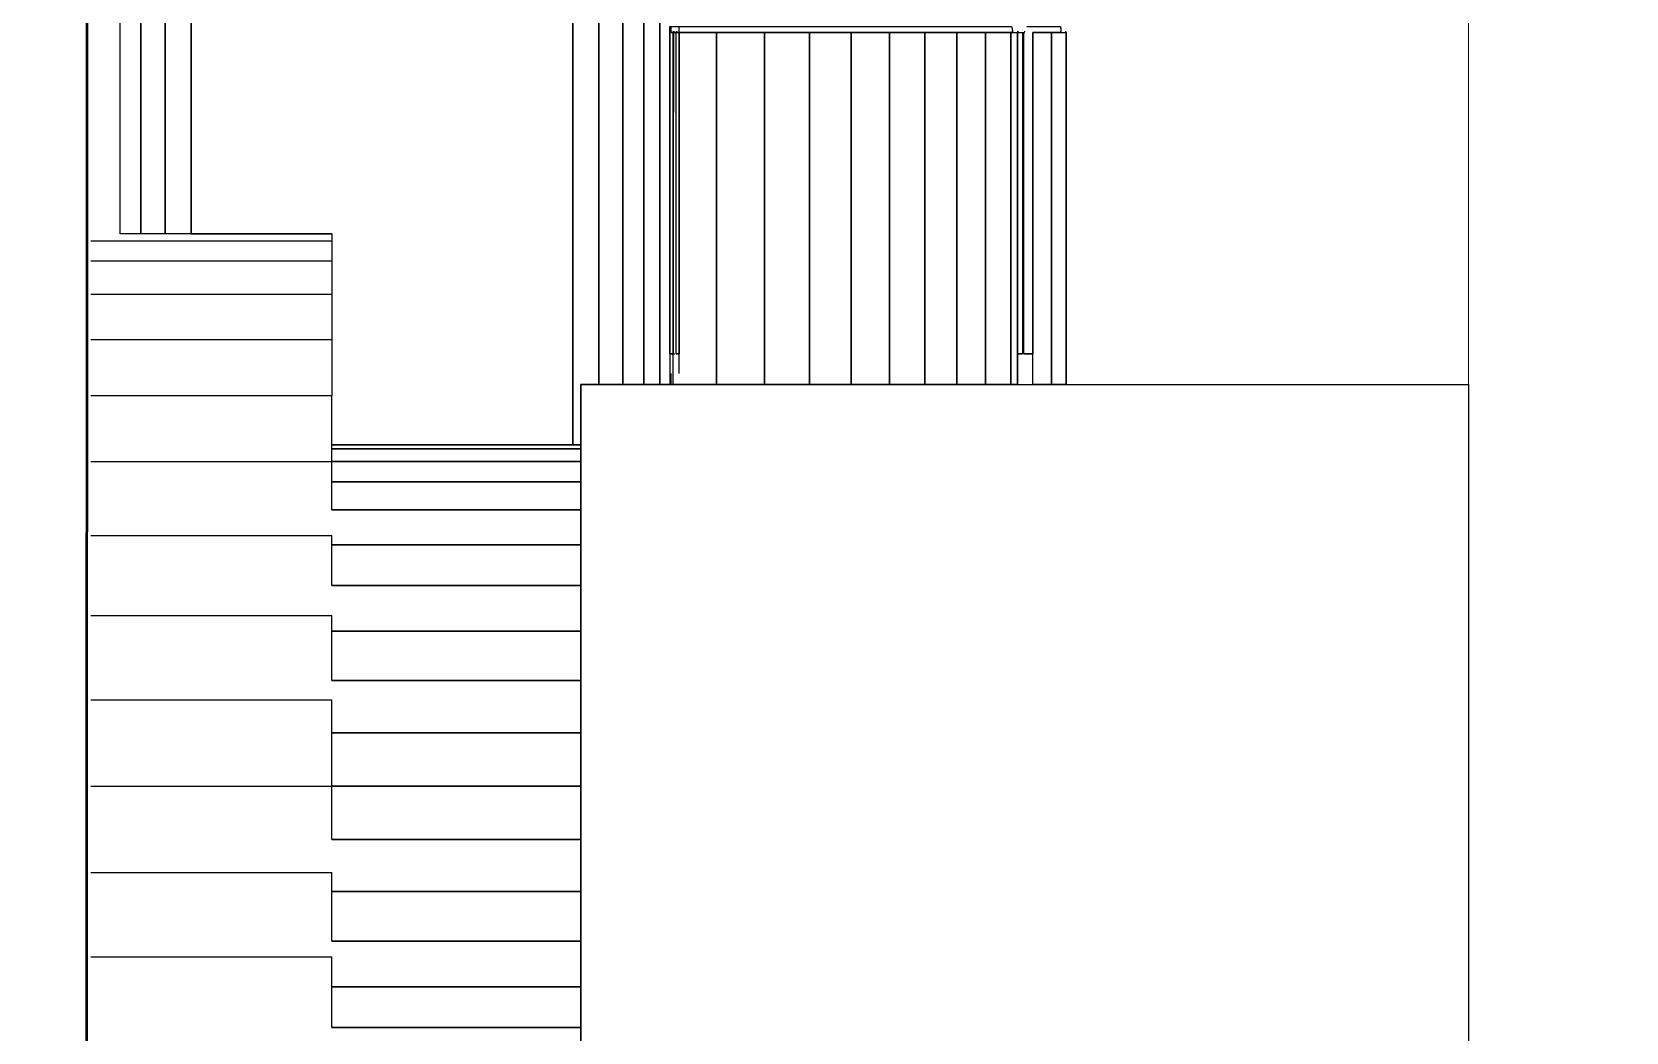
# Model space of a CAD drawing. Header units: centimetres. Extents: x -48696 to 156237, y -5617 to 29024.
# Drawn here: x 88740.68 to 88749.15, y 12464.75 to 12470.06 of the extents above; entities that cross this region are included whole.
import ezdxf

# ---------------------------------------------------------------- set-up
doc = ezdxf.new("R2010")
doc.units = ezdxf.units.CM
doc.layers.add('Moveis', color=1, linetype='Continuous', lineweight=9)
doc.layers.add('Parede Baixa', color=5, linetype='Continuous', lineweight=50)
doc.layers.add('Piso', color=55, linetype='Continuous')

msp = doc.modelspace()

# ---------------------------------------------------------------- hatches: boundary and pattern name
h = msp.add_hatch()
h.set_pattern_fill('GRASS2', color=74, scale=15, pattern_type=2)
h.set_pattern_definition([(360, (103476.319, -68023.644), (15, 15), [2.25, -0.45, 0.6, -0.45, 2.25, -9]), (360, (103475.569, -68023.194), (15, 15), [1.5, -1.125, 2.25, -1.125, 1.5, -7.5]), (360, (103480.819, -68017.194), (15, 15), [1.875, -0.75, 1.875, -10.5]), (360, (103473.319, -68014.194), (15, 15), [0.75, -1.5, 0.75, -12]), (90, (103474.819, -68014.194), (-15, 15), [1.35, -13.65]), (90, (103479.319, -68023.194), (-15, 15), [1.5, -13.5]), (90, (103483.069, -68017.194), (-15, 15), [1.5, -13.5]), (45, (103481.269, -68023.344), (8e-15, 15), [1.5, -19.7132034]), (135, (103477.369, -68023.344), (-15, 8e-15), [1.5, -19.7132034]), (63.434949, (103480.819, -68023.269), (8e-10, 15), [1.5, -32.0410197]), (75.9637565, (103480.069, -68023.1943), (5e-10, 15), [1.5, -60.3465844]), (75.9637565, (103483.819, -68017.1943), (5e-10, 15), [1.2, -60.6465844]), (75.9637565, (103475.119, -68014.1943), (5e-10, 15), [1.05, -60.7965844]), (104.0362435, (103478.569, -68023.1943), (-5e-10, 15), [1.5, -60.3465844]), (104.0362435, (103482.319, -68017.1943), (-5e-10, 15), [1.2, -60.6465844]), (104.0362435, (103474.519, -68014.1943), (-5e-10, 15), [1.05, -60.7965844]), (116.565051, (103477.819, -68023.269), (-6e-09, 15), [1.5, -32.041002])])
h.paths.add_polyline_path([(89280.43687, 12430.75483), (89280.43687, 12440.75483), (89246.00067, 12440.75483), (89246.00067, 12430.75483)], flags=17)
h.paths.add_polyline_path([(89279.1189, 12360.75483), (89279.1189, 12370.75483), (89246.00067, 12370.75483), (89246.00067, 12360.75483)], flags=17)
h.paths.add_polyline_path([(89278.97084, 12290.75483), (89278.97084, 12300.75483), (89246.00067, 12300.75483), (89246.00067, 12290.75483)], flags=17)
h.paths.add_polyline_path([(89278.9218, 12220.75483), (89278.9218, 12230.75483), (89246.00067, 12230.75483), (89246.00067, 12220.75483)], flags=17)
h.paths.add_polyline_path([(89279.15296, 12150.75483), (89279.15296, 12160.75483), (89246.00067, 12160.75483), (89246.00067, 12150.75483)], flags=17)
h.paths.add_polyline_path([(89281.80252, 12090.75483), (89281.80252, 12080.75483), (89245.38007, 12080.75483), (89245.38007, 12090.75483)], flags=17)
h.paths.add_polyline_path([(89456.0601, 12090.79165), (89456.0601, 12081.50706), (89505.72097, 12081.50706), (89505.72097, 12090.79165)], flags=17)
h.paths.add_polyline_path([(89458.88747, 12150.75483), (89458.88747, 12160.5922), (89505.33439, 12160.5922), (89505.33439, 12150.75483)], flags=17)
h.paths.add_polyline_path([(89459.52175, 12220.5922), (89459.52175, 12231.87084), (89505.17351, 12231.87084), (89505.17351, 12220.5922)], flags=17)
h.paths.add_polyline_path([(89459.57152, 12291.87084), (89459.57152, 12301.94935), (89505.22261, 12301.94935), (89505.22261, 12291.87084)], flags=17)
h.paths.add_polyline_path([(89459.58694, 12361.94935), (89459.58694, 12370.75483), (89505.62487, 12370.75483), (89505.62487, 12361.94935)], flags=17)
h.paths.add_polyline_path([(89459.25563, 12430.75483), (89459.25563, 12440.65191), (89506.97521, 12440.65191), (89506.97521, 12430.75483)], flags=17)
h.paths.add_polyline_path([(89683.62005, 12089.93947), (89683.62005, 12079.93947), (89752.86926, 12079.93947), (89752.86926, 12089.93947)], flags=17)
h.paths.add_polyline_path([(89685.27742, 12159.93947), (89685.27742, 12149.93947), (89752.98153, 12149.93947), (89752.98153, 12159.93947)], flags=17)
h.paths.add_polyline_path([(89685.77218, 12229.93947), (89685.77218, 12219.93947), (89753.0938, 12219.93947), (89753.0938, 12229.93947)], flags=17)
h.paths.add_polyline_path([(89685.82107, 12299.93947), (89685.82107, 12289.93947), (89754.22021, 12289.93947), (89754.22021, 12299.93947)], flags=17)
h.paths.add_polyline_path([(89685.77463, 12370.07481), (89685.77463, 12359.93947), (89753.31834, 12359.93947), (89753.31834, 12370.07481)], flags=17)
h.paths.add_polyline_path([(89719.78879, 12440.93928), (89719.78879, 12429.93928), (89685.23134, 12429.93928), (89685.23134, 12440.93928)], flags=17)
edge = h.paths.add_edge_path()
edge.add_line((88740.86032, 12270.26413), (88740.68262, 11965.59327))
edge.add_line((88740.68262, 11965.59327), (89126.82176, 11977.28268))
edge.add_line((89126.82176, 11977.28268), (89126.76163, 12269.72123))
edge.add_line((89126.76163, 12269.72123), (88740.85995, 12269.64188))
edge.add_line((89222.09058, 13304.11184), (89222.0375, 13121.57374))
edge.add_line((89222.0375, 13121.57374), (89312.09058, 13121.54755))
edge.add_line((89312.09058, 13121.54755), (89312.09058, 12874.88854))
edge.add_line((89312.09058, 12874.88854), (89447.16489, 12874.88854))
edge.add_line((89447.16489, 12874.88854), (89447.16489, 12510.75483))
edge.add_line((89447.16489, 12510.75483), (89246.00067, 12510.75483))
edge.add_line((89246.00067, 12510.75483), (89245.99484, 12500.75483))
edge.add_line((89245.99484, 12500.75483), (89312.66297, 12500.75483))
edge.add_line((89312.66297, 12500.75483), (89313.00072, 12503.05101))
edge.add_line((89313.00072, 12503.05101), (89317.96242, 12505.15301))
edge.add_line((89317.96242, 12505.15301), (89317.96242, 12500.75483))
edge.add_line((89317.96242, 12500.75483), (89333.17339, 12501.29726))
edge.add_line((89333.17339, 12501.29726), (89352.48617, 12504.07541))
edge.add_line((89352.48617, 12504.07541), (89365.7654, 12504.70692))
edge.add_line((89365.7654, 12504.70692), (89376.10764, 12504.38828))
edge.add_line((89376.10764, 12504.38828), (89386.96522, 12503.70443))
edge.add_line((89386.96522, 12503.70443), (89396.5511, 12503.10066))
edge.add_line((89396.5511, 12503.10066), (89410.17953, 12500.65191))
edge.add_line((89410.17953, 12500.65191), (89421.67866, 12500.65191))
edge.add_line((89421.67866, 12500.65191), (89422.22705, 12504.38096))
edge.add_line((89422.22705, 12504.38096), (89426.49576, 12503.14618))
edge.add_line((89426.49576, 12503.14618), (89427.27607, 12500.19941))
edge.add_line((89427.27607, 12500.19941), (89610.17953, 12500.65191))
edge.add_line((89610.17953, 12500.65191), (89610.00275, 12497.84508))
edge.add_line((89610.00275, 12497.84508), (89647.62231, 12492.5779))
edge.add_line((89647.62231, 12492.5779), (89648.46672, 12498.31992))
edge.add_line((89648.46672, 12498.31992), (89652.73543, 12497.08514))
edge.add_line((89652.73543, 12497.08514), (89654.29606, 12491.1916))
edge.add_line((89654.29606, 12491.1916), (89661.35997, 12488.332))
edge.add_line((89661.35997, 12488.332), (89661.35649, 12497.00348))
edge.add_line((89661.35649, 12497.00348), (89693.28374, 12497.01627))
edge.add_line((89693.28374, 12497.01627), (89310.49673, 13303.77824))
edge.add_line((89310.49673, 13303.77824), (89222.09058, 13304.0973))
edge.add_line((89245.86009, 12269.73464), (89226.82629, 12269.72124))
edge.add_line((89226.82629, 12269.72124), (89226.82629, 12011.32984))
edge.add_line((89226.82629, 12011.32984), (89753.76365, 12010.26812))
edge.add_line((89753.76365, 12010.26812), (89753.76365, 11996.26179))
edge.add_line((89753.76365, 11996.26179), (89927.48199, 12001.52069))
edge.add_line((89927.48199, 12001.52069), (89753.33442, 12369.96645))
edge.add_line((89753.33442, 12369.96645), (89752.77303, 12019.94105))
edge.add_line((89752.77303, 12019.94105), (89653.76365, 12019.94105))
edge.add_line((89653.76365, 12019.94105), (89653.76365, 12034.78196))
edge.add_line((89653.76365, 12034.78196), (89616.36953, 12027.06818))
edge.add_line((89616.36953, 12027.06818), (89594.57193, 12026.02632))
edge.add_line((89594.57193, 12026.02632), (89594.89605, 12020.19426))
edge.add_line((89594.89605, 12020.19426), (89394.89605, 12020.19426))
edge.add_line((89394.89605, 12020.19426), (89394.89605, 12034.00669))
edge.add_line((89394.89605, 12034.00669), (89368.33225, 12032.08736))
edge.add_line((89368.33225, 12032.08736), (89345.38007, 12033.69833))
edge.add_line((89345.38007, 12033.69833), (89345.38007, 12020.59445))
edge.add_line((89345.38007, 12020.59445), (89245.38007, 12020.75483))
edge.add_line((89245.38007, 12020.75483), (89245.20487, 12269.73418))
at = {"layer": 'Piso'}
h = msp.add_hatch(dxfattribs=at)
h.set_pattern_fill('ANSI37', color=256, scale=13.333333, angle=45)
h.set_pattern_definition([(90, (107309.408, -5346.1), (-42.33333, 3e-14), []), (180, (107309.408, -5346.1), (-3e-14, -42.33333), [])])
h.paths.add_polyline_path([(88890.6838, 12334.68847), (88740.89787, 12334.64189), (88740.91932, 12360.23429), (88742.61608, 12360.15078), (88742.46032, 12366.99897), (88745.09174, 12366.99897), (88751.8393, 12367.50729), (88751.8393, 12368.63429), (88780.06563, 12368.63429), (88780.06563, 12356.06262), (88810.74752, 12356.06262), (88810.74752, 12386.80595), (88780.06563, 12386.80595), (88780.06563, 12374.23429), (88751.8393, 12374.23429), (88751.8393, 12375.36129), (88747.82949, 12375.36129), (88745.09174, 12375.8696), (88742.46032, 12375.8696), (88742.4179, 12382.67301), (88740.92588, 12382.67388), (88740.88143, 12414.65767), (88890.73046, 12414.68848)])
h.paths.add_polyline_path([(88890.73455, 12421.68848), (88740.94862, 12421.65768), (88740.94862, 12424.64094), (88745.17836, 12424.64094), (88745.17836, 12426.44055), (88746.1719, 12426.74023), (88746.44704, 12444.47885), (88744.07779, 12444.5156), (88742.87297, 12442.41424), (88744.36459, 12441.55901), (88745.17836, 12428.90761), (88740.95285, 12428.91007), (88740.97108, 12460.163), (88744.41367, 12460.163), (88744.41367, 12462.0137), (88746.2771, 12462.0137), (88746.2771, 12463.92048), (88748.3124, 12463.92048), (88748.3124, 12446.55131), (88807.53063, 12447.24654), (88807.53063, 12467.9768), (88804.98593, 12484.69093), (88787.50607, 12488.24534), (88748.3124, 12485.55632), (88748.3124, 12468.18715), (88746.17576, 12468.18715), (88746.17576, 12470.08415), (88744.25357, 12470.30919), (88744.16059, 12471.83846), (88740.97789, 12471.83846), (88740.99748, 12486.83485), (88742.00202, 12486.23291), (88743.43689, 12486.23291), (88743.14728, 12487.79811), (88745.9623, 12487.78439), (88745.94886, 12485.02846), (88747.34115, 12485.22689), (88747.57741, 12487.62618), (88748.00789, 12487.77331), (88748.5672, 12492.01865), (88751.06056, 12492.59784), (88751.06056, 12497.97043), (88751.06056, 12498.97331), (88790.99372, 12498.97331), (88791.03672, 12572.69916), (88796.34427, 12572.69916), (88796.34427, 12577.69916), (88878.34531, 12577.88747), (88878.3526, 12574.71137), (88875.35261, 12574.70448), (88875.5191, 12502.20467), (88872.01911, 12502.19663), (88872.07196, 12505.47688), (88866.30965, 12504.99932), (88866.30965, 12498.72447), (88871.73494, 12495.72966), (88872.38783, 12499.69747), (88875.52486, 12499.69747), (88875.53403, 12495.70468), (88878.53402, 12495.71157), (88878.52484, 12499.71156), (88882.02483, 12499.7196), (88882.03204, 12496.57767), (88886.0336, 12496.57767), (88887.59238, 12499.184), (88887.59238, 12502.83703), (88885.94315, 12505.3956), (88881.59652, 12505.3956), (88882.01909, 12502.21959), (88878.5191, 12502.21156), (88878.3572, 12572.71137), (88888.35717, 12572.71343), (88888.35676, 12574.71074), (88890.8238, 12574.7191)])

# ---------------------------------------------------------------- linework, layer by layer
at = {"layer": 'Moveis'}
msp.add_line((88748.3124, 12446.55131), (88748.3124, 12485.55632), dxfattribs=at)
at = {"layer": 'Parede Baixa'}
msp.add_line((88740.89787, 12334.64189), (88741.03787, 12574.6883), dxfattribs=at)
at = {"layer": 'Piso'}
for p, q in [((88744.0884, 12470.05636), (88744.08949, 12470.06464)), ((88744.09268, 12470.05636), (88744.0884, 12470.05636)), ((88744.0884, 12468.34998), (88744.0884, 12470.05636)), ((88744.0884, 12468.34998), (88744.09268, 12470.05636)), ((88744.09268, 12470.05636), (88744.09377, 12470.06464)), ((88744.09777, 12470.05636), (88744.09268, 12470.05636)), ((88744.09777, 12470.05636), (88744.1044, 12470.05636)), ((88744.10546, 12470.06464), (88744.1044, 12470.05636)), ((88744.1044, 12470.05636), (88744.1204, 12470.05636)), ((88744.1204, 12470.05636), (88744.1204, 12470.08408)), ((88745.89019, 12470.05636), (88745.89004, 12470.06464)), ((88745.91686, 12470.06464), (88745.91796, 12470.05636)), ((88745.9207, 12470.06464), (88745.91796, 12470.05636)), ((88745.91796, 12468.34998), (88745.91796, 12470.05636)), ((88745.91796, 12470.05636), (88745.94473, 12470.05636)), ((88745.94473, 12470.05636), (88745.95081, 12470.05636)), ((88745.95081, 12470.05636), (88745.95514, 12470.05636)), ((88745.95514, 12470.05636), (88745.95632, 12470.06464)), ((88746.14824, 12470.05636), (88746.14812, 12470.06464)), ((88746.14824, 12470.05636), (88746.17576, 12470.05636)), ((88746.17576, 12470.05636), (88746.17455, 12470.06436)), ((88746.17576, 12468.34998), (88746.17576, 12470.05636)), ((88741.5284, 12468.98715), (88742.27506, 12468.98715)), ((88744.07022, 12468.34998), (88744.0884, 12468.34998)), ((88744.0884, 12468.34998), (88744.09777, 12468.34998)), ((88744.0884, 12468.32372), (88744.0884, 12468.34998)), ((88744.0884, 12468.24557), (88744.0884, 12468.32372)), ((88744.1044, 12468.34998), (88744.1204, 12468.34998)), ((88745.91796, 12468.34998), (88745.94473, 12468.34998)), ((88745.91796, 12468.32372), (88745.91796, 12468.34998)), ((88745.91796, 12468.24557), (88745.91796, 12468.32372)), ((88745.95081, 12468.34998), (88745.99813, 12468.34998)), ((88746.17576, 12468.32372), (88746.17576, 12468.34998)), ((88746.17576, 12468.24557), (88746.17576, 12468.32372)), ((88744.0884, 12468.18715), (88744.0884, 12468.24557)), ((88745.91796, 12468.18715), (88745.91796, 12468.24557)), ((88746.17576, 12468.18715), (88746.17576, 12468.24557)), ((88743.59773, 12468.16088), (88743.59773, 12468.18715)), ((88743.59773, 12468.18715), (88743.6931, 12468.18715)), ((88743.59773, 12468.08274), (88743.59773, 12468.16088)), ((88743.6931, 12468.18715), (88743.82173, 12468.18715)), ((88743.82173, 12468.18715), (88743.93219, 12468.18715)), ((88743.93219, 12468.18715), (88744.01694, 12468.18715)), ((88744.01694, 12468.18715), (88744.07022, 12468.18715)), ((88744.07022, 12468.18715), (88744.0884, 12468.18715)), ((88744.07773, 12468.18715), (88744.31817, 12468.18715)), ((88744.0884, 12468.18715), (88744.09777, 12468.18715)), ((88744.09777, 12468.18715), (88744.1044, 12468.18715)), ((88744.1044, 12468.18715), (88744.1204, 12468.18715)), ((88744.31817, 12468.18715), (88744.57372, 12468.18715)), ((88744.57372, 12468.18715), (88744.81228, 12468.18715)), ((88744.81228, 12468.18715), (88745.03374, 12468.18715)), ((88745.03374, 12468.18715), (88745.23799, 12468.18715)), ((88745.23799, 12468.18715), (88745.42494, 12468.18715)), ((88745.42494, 12468.18715), (88745.5945, 12468.18715)), ((88745.5945, 12468.18715), (88745.7466, 12468.18715)), ((88745.7466, 12468.18715), (88745.88116, 12468.18715)), ((88745.88116, 12468.18715), (88745.91796, 12468.18715)), ((88745.91796, 12468.18715), (88745.94473, 12468.18715)), ((88745.94473, 12468.18715), (88745.95081, 12468.18715)), ((88745.95081, 12468.18715), (88745.99813, 12468.18715)), ((88745.99813, 12468.18715), (88746.09744, 12468.18715)), ((88746.09744, 12468.18715), (88746.17576, 12468.18715)), ((88746.17576, 12468.18715), (88748.3124, 12468.18715)), ((88748.3124, 12468.18715), (88748.3124, 12463.92048)), ((88743.59773, 12467.95463), (88743.59773, 12468.08274)), ((88743.59773, 12467.86715), (88743.59773, 12467.95463)), ((88742.27506, 12467.86715), (88743.55506, 12467.86715)), ((88743.55506, 12467.86715), (88743.59773, 12467.86715)), ((88743.59773, 12467.84482), (88743.59773, 12467.86715)), ((88743.59773, 12467.7784), (88743.59773, 12467.84482)), ((88743.59773, 12467.66951), (88743.59773, 12467.7784)), ((88743.59773, 12467.56231), (88743.59773, 12467.66951)), ((88743.59773, 12467.52083), (88743.59773, 12467.56231)), ((88743.59773, 12467.33604), (88743.59773, 12467.52083)), ((88743.59773, 12467.30776), (88743.59773, 12467.33604)), ((88743.59773, 12467.11967), (88743.59773, 12467.30776)), ((88743.59773, 12467.02233), (88743.59773, 12467.11967)), ((88743.59773, 12466.87705), (88743.59773, 12467.02233)), ((88743.59773, 12466.71305), (88743.59773, 12466.87705)), ((88743.59773, 12466.61417), (88743.59773, 12466.71305)), ((88743.59773, 12466.38754), (88743.59773, 12466.61417)), ((88743.59773, 12466.33748), (88743.59773, 12466.38754)), ((88743.59773, 12466.05382), (88743.59773, 12466.33748)), ((88743.59773, 12465.77015), (88743.59773, 12466.05382)), ((88743.59773, 12465.72009), (88743.59773, 12465.77015)), ((88743.59773, 12465.49347), (88743.59773, 12465.72009)), ((88743.59773, 12465.39458), (88743.59773, 12465.49347)), ((88743.59773, 12465.23058), (88743.59773, 12465.39458)), ((88743.59773, 12465.0853), (88743.59773, 12465.23058)), ((88743.59773, 12464.98797), (88743.59773, 12465.0853)), ((88743.59773, 12464.79987), (88743.59773, 12464.98797)), ((88743.59773, 12464.7716), (88743.59773, 12464.79987)), ((88743.59773, 12464.5868), (88743.59773, 12464.7716))]:
    msp.add_line(p, q, dxfattribs=at)
for points, invisible_edges in [([(88746.17576, 12470.05636), (88746.17576, 12470.05636), (88746.17455, 12470.06436), (88746.42917, 12490.29142)], 13), ([(88746.17576, 12470.05636), (88746.17576, 12470.05636), (88746.17455, 12470.06436), (88746.42917, 12490.29142)], 13), ([(88746.17576, 12470.05636), (88746.17576, 12470.05636), (88746.17455, 12470.06436), (88746.42917, 12490.29142)], 13), ([(88746.17576, 12470.05636), (88746.17576, 12470.05636), (88746.17455, 12470.06436), (88746.42917, 12490.29142)], 13), ([(88746.17576, 12470.05636), (88746.17576, 12470.05636), (88746.17455, 12470.06436), (88746.42917, 12490.29142)], 13), ([(88741.15127, 12468.98715), (88741.15127, 12468.98715), (88741.15127, 12471.12048), (88741.26173, 12468.98715)], 4), ([(88741.26173, 12471.12048), (88741.26173, 12471.12048), (88741.26173, 12468.98715), (88741.15127, 12471.12048)], 4), ([(88741.26173, 12468.98715), (88741.26173, 12468.98715), (88741.26173, 12471.12048), (88741.39036, 12468.98715)], 4), ([(88741.39036, 12471.12048), (88741.39036, 12471.12048), (88741.39036, 12468.98715), (88741.26173, 12471.12048)], 4), ([(88741.39036, 12468.98715), (88741.39036, 12468.98715), (88741.39036, 12471.12048), (88741.5284, 12468.98715)], 4), ([(88741.5284, 12471.12048), (88741.5284, 12471.12048), (88741.5284, 12468.98715), (88741.39036, 12471.12048)], 4), ([(88741.5284, 12468.98715), (88741.5284, 12468.98715), (88741.5284, 12471.12048), (88742.27506, 12468.98715)], 4), ([(88743.55506, 12471.12048), (88743.55506, 12471.12048), (88742.27506, 12468.98715), (88741.5284, 12471.12048)], 6), ([(88743.55506, 12467.86715), (88743.55506, 12467.86715), (88742.27506, 12468.98715), (88743.55506, 12471.12048)], 6), ([(88743.55506, 12467.86715), (88743.55506, 12467.86715), (88743.55506, 12471.12048), (88743.59773, 12467.86715)], 4), ([(88743.6931, 12471.12048), (88743.6931, 12471.12048), (88743.59773, 12468.18715), (88743.55506, 12471.12048)], 6), ([(88743.6931, 12468.18715), (88743.6931, 12468.18715), (88743.59773, 12468.18715), (88743.6931, 12471.12048)], 4), ([(88743.6931, 12468.18715), (88743.6931, 12468.18715), (88743.6931, 12471.12048), (88743.82173, 12468.18715)], 4), ([(88743.82173, 12471.12048), (88743.82173, 12471.12048), (88743.82173, 12468.18715), (88743.6931, 12471.12048)], 4), ([(88743.82173, 12468.18715), (88743.82173, 12468.18715), (88743.82173, 12471.12048), (88743.93219, 12468.18715)], 4), ([(88743.93219, 12471.12048), (88743.93219, 12471.12048), (88743.93219, 12468.18715), (88743.82173, 12471.12048)], 4), ([(88743.93219, 12468.18715), (88743.93219, 12468.18715), (88743.93219, 12471.12048), (88744.01694, 12468.18715)], 4), ([(88744.01694, 12471.12048), (88744.01694, 12471.12048), (88744.01694, 12468.18715), (88743.93219, 12471.12048)], 4), ([(88744.01694, 12468.18715), (88744.01694, 12468.18715), (88744.01694, 12471.12048), (88744.07022, 12468.18715)], 4), ([(88744.07022, 12471.12048), (88744.07022, 12471.12048), (88744.07022, 12468.18715), (88744.01694, 12471.12048)], 6), ([(88744.07022, 12468.24557), (88744.07022, 12468.24557), (88744.07022, 12468.18715), (88744.07022, 12471.12048)], 13), ([(88744.07022, 12468.32372), (88744.07022, 12468.32372), (88744.07022, 12468.24557), (88744.07022, 12471.12048)], 13), ([(88744.07022, 12468.34998), (88744.07022, 12468.34998), (88744.07022, 12468.32372), (88744.07022, 12471.12048)], 13), ([(88744.07022, 12470.08836), (88744.07022, 12470.08836), (88744.07022, 12468.34998), (88744.07022, 12471.12048)], 13), ([(88744.07022, 12468.34998), (88744.07022, 12468.34998), (88744.07022, 12470.08836), (88744.0884, 12468.34998)], 4), ([(88744.0884, 12470.08836), (88744.0884, 12470.08836), (88744.0884, 12468.34998), (88744.07022, 12470.08836)], 6), ([(88744.07773, 12470.05636), (88744.07773, 12470.05636), (88744.07773, 12470.08408), (88744.31817, 12470.05636)], 4), ([(88744.31817, 12470.05636), (88744.31817, 12470.05636), (88744.31817, 12468.18715), (88744.07773, 12470.05636)], 4), ([(88745.88564, 12470.08836), (88745.88564, 12470.08836), (88744.31817, 12470.05636), (88744.07876, 12470.08836)], 6), ([(88744.0884, 12470.05636), (88744.0884, 12470.05636), (88744.0884, 12468.34998), (88744.0884, 12470.08836)], 13), ([(88744.08949, 12470.06464), (88744.08949, 12470.06464), (88744.0884, 12470.05636), (88744.0884, 12470.08836)], 13), ([(88744.1044, 12468.34998), (88744.1044, 12468.34998), (88744.1044, 12470.05636), (88744.1204, 12468.34998)], 4), ([(88744.1204, 12470.05636), (88744.1204, 12470.05636), (88744.1204, 12468.34998), (88744.1044, 12470.05636)], 4), ([(88744.12143, 12470.08836), (88744.12143, 12470.08836), (88744.36083, 12470.05636), (88744.1204, 12470.08408)], 6), ([(88744.1204, 12470.05636), (88744.1204, 12470.05636), (88744.36083, 12468.18715), (88744.1204, 12468.34998)], 6), ([(88744.57372, 12470.05636), (88744.57372, 12470.05636), (88744.31817, 12470.05636), (88745.88564, 12470.08836)], 13), ([(88744.31817, 12468.18715), (88744.31817, 12468.18715), (88744.31817, 12470.05636), (88744.57372, 12468.18715)], 4), ([(88744.57372, 12470.05636), (88744.57372, 12470.05636), (88744.57372, 12468.18715), (88744.31817, 12470.05636)], 4), ([(88744.81228, 12470.05636), (88744.81228, 12470.05636), (88744.57372, 12470.05636), (88745.88564, 12470.08836)], 13), ([(88744.81228, 12470.05636), (88744.81228, 12470.05636), (88744.81228, 12468.18715), (88744.57372, 12470.05636)], 4), ([(88744.57372, 12468.18715), (88744.57372, 12468.18715), (88744.57372, 12470.05636), (88744.81228, 12468.18715)], 4), ([(88745.03374, 12470.05636), (88745.03374, 12470.05636), (88744.81228, 12470.05636), (88745.88564, 12470.08836)], 13), ([(88744.81228, 12468.18715), (88744.81228, 12468.18715), (88744.81228, 12470.05636), (88745.03374, 12468.18715)], 4), ([(88745.03374, 12470.05636), (88745.03374, 12470.05636), (88745.03374, 12468.18715), (88744.81228, 12470.05636)], 4), ([(88745.23799, 12470.05636), (88745.23799, 12470.05636), (88745.03374, 12470.05636), (88745.88564, 12470.08836)], 13), ([(88745.03374, 12468.18715), (88745.03374, 12468.18715), (88745.03374, 12470.05636), (88745.23799, 12468.18715)], 4), ([(88745.23799, 12470.05636), (88745.23799, 12470.05636), (88745.23799, 12468.18715), (88745.03374, 12470.05636)], 4), ([(88745.42494, 12470.05636), (88745.42494, 12470.05636), (88745.23799, 12470.05636), (88745.88564, 12470.08836)], 13), ([(88745.23799, 12468.18715), (88745.23799, 12468.18715), (88745.23799, 12470.05636), (88745.42494, 12468.18715)], 4), ([(88745.42494, 12470.05636), (88745.42494, 12470.05636), (88745.42494, 12468.18715), (88745.23799, 12470.05636)], 4), ([(88745.5945, 12470.05636), (88745.5945, 12470.05636), (88745.42494, 12470.05636), (88745.88564, 12470.08836)], 13), ([(88745.42494, 12468.18715), (88745.42494, 12468.18715), (88745.42494, 12470.05636), (88745.5945, 12468.18715)], 4), ([(88745.5945, 12470.05636), (88745.5945, 12470.05636), (88745.5945, 12468.18715), (88745.42494, 12470.05636)], 4), ([(88745.7466, 12470.05636), (88745.7466, 12470.05636), (88745.5945, 12470.05636), (88745.88564, 12470.08836)], 13), ([(88745.7466, 12470.05636), (88745.7466, 12470.05636), (88745.7466, 12468.18715), (88745.5945, 12470.05636)], 4), ([(88745.5945, 12468.18715), (88745.5945, 12468.18715), (88745.5945, 12470.05636), (88745.7466, 12468.18715)], 4), ([(88745.88116, 12470.05636), (88745.88116, 12470.05636), (88745.7466, 12470.05636), (88745.88564, 12470.08836)], 13), ([(88745.7466, 12468.18715), (88745.7466, 12468.18715), (88745.7466, 12470.05636), (88745.88116, 12468.18715)], 4), ([(88745.88116, 12470.05636), (88745.88116, 12470.05636), (88745.88116, 12468.18715), (88745.7466, 12470.05636)], 4), ([(88745.89019, 12470.05636), (88745.89019, 12470.05636), (88745.88116, 12470.05636), (88745.88564, 12470.08836)], 13), ([(88745.88116, 12468.18715), (88745.88116, 12468.18715), (88745.88116, 12470.05636), (88745.91796, 12468.18715)], 4), ([(88745.89019, 12470.05636), (88745.89019, 12470.05636), (88745.91796, 12468.18715), (88745.88116, 12470.05636)], 6), ([(88745.88792, 12470.08408), (88745.88792, 12470.08408), (88745.89019, 12470.05636), (88745.88564, 12470.08836)], 6), ([(88745.88886, 12470.07899), (88745.88886, 12470.07899), (88745.89019, 12470.05636), (88745.88792, 12470.08408)], 6), ([(88745.88958, 12470.07236), (88745.88958, 12470.07236), (88745.89019, 12470.05636), (88745.88886, 12470.07899)], 6), ([(88745.89004, 12470.06464), (88745.89004, 12470.06464), (88745.89019, 12470.05636), (88745.88958, 12470.07236)], 4), ([(88745.91796, 12470.05636), (88745.91796, 12470.05636), (88745.91796, 12468.18715), (88745.89019, 12470.05636)], 6), ([(88745.91796, 12468.34998), (88745.91796, 12468.34998), (88745.91796, 12470.05636), (88745.94473, 12468.34998)], 4), ([(88745.94473, 12470.05636), (88745.94473, 12470.05636), (88745.94473, 12468.34998), (88745.91796, 12470.05636)], 4), ([(88745.91796, 12468.24557), (88745.91796, 12468.24557), (88745.91796, 12468.18715), (88745.91796, 12470.05636)], 13), ([(88745.91796, 12468.32372), (88745.91796, 12468.32372), (88745.91796, 12468.24557), (88745.91796, 12470.05636)], 13), ([(88745.91796, 12468.34998), (88745.91796, 12468.34998), (88745.91796, 12468.32372), (88745.91796, 12470.05636)], 4), ([(88745.95081, 12468.34998), (88745.95081, 12468.34998), (88745.95081, 12470.05636), (88745.99813, 12468.34998)], 4), ([(88745.95514, 12470.05636), (88745.95514, 12470.05636), (88745.99813, 12468.34998), (88745.95081, 12470.05636)], 6), ([(88745.95632, 12470.06464), (88745.95632, 12470.06464), (88745.99813, 12468.34998), (88745.95514, 12470.05636)], 6), ([(88745.99813, 12470.05636), (88745.99813, 12470.05636), (88745.99813, 12468.34998), (88745.9664, 12470.08836)], 13), ([(88746.14493, 12470.08836), (88746.14493, 12470.08836), (88745.99813, 12470.05636), (88745.9664, 12470.08836)], 6), ([(88746.09744, 12470.05636), (88746.09744, 12470.05636), (88745.99813, 12470.05636), (88746.14493, 12470.08836)], 13), ([(88745.99813, 12470.05636), (88745.99813, 12470.05636), (88746.09744, 12468.18715), (88745.99813, 12468.34998)], 6), ([(88746.09744, 12470.05636), (88746.09744, 12470.05636), (88746.09744, 12468.18715), (88745.99813, 12470.05636)], 4), ([(88746.14824, 12470.05636), (88746.14824, 12470.05636), (88746.09744, 12470.05636), (88746.14493, 12470.08836)], 13), ([(88746.09744, 12468.18715), (88746.09744, 12468.18715), (88746.09744, 12470.05636), (88746.17576, 12468.18715)], 4), ([(88746.14824, 12470.05636), (88746.14824, 12470.05636), (88746.17576, 12468.18715), (88746.09744, 12470.05636)], 6), ([(88746.14658, 12470.08408), (88746.14658, 12470.08408), (88746.14824, 12470.05636), (88746.14493, 12470.08836)], 6), ([(88746.14727, 12470.07899), (88746.14727, 12470.07899), (88746.14824, 12470.05636), (88746.14658, 12470.08408)], 6), ([(88746.14779, 12470.07236), (88746.14779, 12470.07236), (88746.14824, 12470.05636), (88746.14727, 12470.07899)], 6), ([(88746.14812, 12470.06464), (88746.14812, 12470.06464), (88746.14824, 12470.05636), (88746.14779, 12470.07236)], 4), ([(88746.17576, 12470.05636), (88746.17576, 12470.05636), (88746.17576, 12468.18715), (88746.14824, 12470.05636)], 6), ([(88746.17576, 12468.24557), (88746.17576, 12468.24557), (88746.17576, 12468.18715), (88746.17576, 12470.05636)], 13), ([(88746.17576, 12468.32372), (88746.17576, 12468.32372), (88746.17576, 12468.24557), (88746.17576, 12470.05636)], 13), ([(88746.17576, 12468.34998), (88746.17576, 12468.34998), (88746.17576, 12468.32372), (88746.17576, 12470.05636)], 4), ([(88742.27506, 12468.95104), (88742.27506, 12468.95104), (88742.27506, 12468.84358), (88740.99506, 12468.95104)], 4), ([(88742.27506, 12468.98715), (88742.27506, 12468.98715), (88742.27506, 12468.95104), (88741.5284, 12468.98715)], 4), ([(88742.27506, 12468.84358), (88742.27506, 12468.84358), (88742.27506, 12468.66744), (88740.99506, 12468.84358)], 4), ([(88742.27506, 12468.66744), (88742.27506, 12468.66744), (88742.27506, 12468.42693), (88740.99506, 12468.66744)], 4), ([(88742.27506, 12468.42693), (88742.27506, 12468.42693), (88742.27506, 12468.128), (88740.99506, 12468.42693)], 4), ([(88744.1204, 12468.34998), (88744.1204, 12468.34998), (88744.36083, 12468.18715), (88744.1204, 12468.32372)], 6), ([(88744.1204, 12468.32372), (88744.1204, 12468.32372), (88744.36083, 12468.18715), (88744.1204, 12468.24557)], 6), ([(88745.99813, 12468.34998), (88745.99813, 12468.34998), (88746.09744, 12468.18715), (88745.99813, 12468.32372)], 6), ([(88745.99813, 12468.32372), (88745.99813, 12468.32372), (88746.09744, 12468.18715), (88745.99813, 12468.24557)], 6), ([(88744.07773, 12468.18715), (88744.07773, 12468.18715), (88744.07773, 12468.24557), (88744.31817, 12468.18715)], 4), ([(88745.99813, 12468.18715), (88745.99813, 12468.18715), (88745.99813, 12468.24557), (88746.09744, 12468.18715)], 4), ([(88743.59773, 12467.95463), (88743.59773, 12467.95463), (88743.59773, 12467.86715), (88743.59773, 12468.18715)], 13), ([(88743.59773, 12468.08274), (88743.59773, 12468.08274), (88743.59773, 12467.95463), (88743.59773, 12468.18715)], 13), ([(88743.59773, 12468.16088), (88743.59773, 12468.16088), (88743.59773, 12468.08274), (88743.59773, 12468.18715)], 4), ([(88742.27506, 12468.128), (88742.27506, 12468.128), (88742.27506, 12467.7784), (88740.99506, 12468.128)], 6), ([(88742.27506, 12467.86715), (88742.27506, 12467.86715), (88742.27506, 12468.128), (88743.55506, 12467.86715)], 4), ([(88743.59773, 12467.95463), (88743.59773, 12467.95463), (88749.03773, 12467.77972), (88743.59773, 12467.86715)], 6), ([(88742.27506, 12467.84482), (88742.27506, 12467.84482), (88742.27506, 12467.86715), (88743.59773, 12467.84482)], 4), ([(88743.55506, 12467.86715), (88743.55506, 12467.86715), (88743.59773, 12467.84482), (88742.27506, 12467.86715)], 6), ([(88742.27506, 12467.7784), (88742.27506, 12467.7784), (88742.27506, 12467.84482), (88743.59773, 12467.7784)], 4), ([(88743.59773, 12467.84482), (88743.59773, 12467.84482), (88743.59773, 12467.7784), (88742.27506, 12467.84482)], 4), ([(88743.59773, 12467.86715), (88743.59773, 12467.86715), (88743.59773, 12467.84482), (88743.55506, 12467.86715)], 4), ([(88743.59773, 12467.86715), (88743.59773, 12467.86715), (88749.03773, 12467.77972), (88743.59773, 12467.84482)], 6), ([(88742.27506, 12467.7784), (88742.27506, 12467.7784), (88742.27506, 12467.38552), (88740.99506, 12467.77799)], 6), ([(88742.27506, 12467.66951), (88742.27506, 12467.66951), (88742.27506, 12467.7784), (88743.59773, 12467.66951)], 4), ([(88743.59773, 12467.7784), (88743.59773, 12467.7784), (88743.59773, 12467.66951), (88742.27506, 12467.7784)], 4), ([(88743.59773, 12467.7784), (88743.59773, 12467.7784), (88749.03773, 12467.56231), (88743.59773, 12467.66951)], 6), ([(88742.27506, 12467.52083), (88742.27506, 12467.52083), (88742.27506, 12467.66951), (88743.59773, 12467.52083)], 4), ([(88743.59773, 12467.66951), (88743.59773, 12467.66951), (88743.59773, 12467.52083), (88742.27506, 12467.66951)], 6), ([(88743.59773, 12467.56231), (88743.59773, 12467.56231), (88743.59773, 12467.52083), (88743.59773, 12467.66951)], 4), ([(88743.59773, 12467.56231), (88743.59773, 12467.56231), (88749.03773, 12467.30776), (88743.59773, 12467.52083)], 6), ([(88743.59773, 12467.52083), (88743.59773, 12467.52083), (88743.59773, 12467.33604), (88742.27506, 12467.52083)], 4), ([(88743.59773, 12467.52083), (88743.59773, 12467.52083), (88749.03773, 12467.30776), (88743.59773, 12467.33604)], 6), ([(88742.27506, 12467.38552), (88742.27506, 12467.38552), (88742.27506, 12466.96027), (88740.99506, 12467.38552)], 6), ([(88742.27506, 12467.33604), (88742.27506, 12467.33604), (88742.27506, 12467.38552), (88743.59773, 12467.33604)], 4), ([(88742.27506, 12467.11967), (88742.27506, 12467.11967), (88742.27506, 12467.33604), (88743.59773, 12467.11967)], 4), ([(88743.59773, 12467.33604), (88743.59773, 12467.33604), (88743.59773, 12467.11967), (88742.27506, 12467.33604)], 6), ([(88743.59773, 12467.30776), (88743.59773, 12467.30776), (88743.59773, 12467.11967), (88743.59773, 12467.33604)], 4), ([(88743.59773, 12467.30776), (88743.59773, 12467.30776), (88749.03773, 12467.02233), (88743.59773, 12467.11967)], 6), ([(88743.59773, 12467.11967), (88743.59773, 12467.11967), (88743.59773, 12466.87705), (88742.27506, 12467.11967)], 6), ([(88743.59773, 12467.02233), (88743.59773, 12467.02233), (88743.59773, 12466.87705), (88743.59773, 12467.11967)], 4), ([(88742.27506, 12466.96027), (88742.27506, 12466.96027), (88742.27506, 12466.51269), (88740.99506, 12466.96027)], 6), ([(88742.27506, 12466.87705), (88742.27506, 12466.87705), (88742.27506, 12466.96027), (88743.59773, 12466.87705)], 4), ([(88743.59773, 12467.02233), (88743.59773, 12467.02233), (88749.03773, 12466.71305), (88743.59773, 12466.87705)], 6), ([(88742.27506, 12466.61417), (88742.27506, 12466.61417), (88742.27506, 12466.87705), (88743.59773, 12466.61417)], 4), ([(88743.59773, 12466.87705), (88743.59773, 12466.87705), (88743.59773, 12466.61417), (88742.27506, 12466.87705)], 6), ([(88743.59773, 12466.71305), (88743.59773, 12466.71305), (88743.59773, 12466.61417), (88743.59773, 12466.87705)], 4), ([(88743.59773, 12466.71305), (88743.59773, 12466.71305), (88749.03773, 12466.38754), (88743.59773, 12466.61417)], 6), ([(88743.59773, 12466.61417), (88743.59773, 12466.61417), (88743.59773, 12466.33748), (88742.27506, 12466.61417)], 6), ([(88743.59773, 12466.38754), (88743.59773, 12466.38754), (88743.59773, 12466.33748), (88743.59773, 12466.61417)], 4), ([(88742.27506, 12466.51269), (88742.27506, 12466.51269), (88742.27506, 12466.05382), (88740.99506, 12466.51269)], 6), ([(88742.27506, 12466.33748), (88742.27506, 12466.33748), (88742.27506, 12466.51269), (88743.59773, 12466.33748)], 4), ([(88743.59773, 12466.38754), (88743.59773, 12466.38754), (88749.03773, 12466.05382), (88743.59773, 12466.33748)], 6), ([(88742.27506, 12466.05382), (88742.27506, 12466.05382), (88742.27506, 12466.33748), (88743.59773, 12466.05382)], 4), ([(88743.59773, 12466.33748), (88743.59773, 12466.33748), (88743.59773, 12466.05382), (88742.27506, 12466.33748)], 4), ([(88742.27506, 12466.05382), (88742.27506, 12466.05382), (88742.27506, 12465.59494), (88740.99506, 12466.05382)], 6), ([(88742.27506, 12465.77015), (88742.27506, 12465.77015), (88742.27506, 12466.05382), (88743.59773, 12465.77015)], 4), ([(88743.59773, 12466.05382), (88743.59773, 12466.05382), (88743.59773, 12465.77015), (88742.27506, 12466.05382)], 4), ([(88743.59773, 12466.05382), (88743.59773, 12466.05382), (88749.03773, 12465.72009), (88743.59773, 12465.77015)], 6), ([(88743.59773, 12465.77015), (88743.59773, 12465.77015), (88743.59773, 12465.49347), (88742.27506, 12465.77015)], 6), ([(88743.59773, 12465.72009), (88743.59773, 12465.72009), (88743.59773, 12465.49347), (88743.59773, 12465.77015)], 4), ([(88743.59773, 12465.72009), (88743.59773, 12465.72009), (88749.03773, 12465.39458), (88743.59773, 12465.49347)], 6), ([(88742.27506, 12465.59494), (88742.27506, 12465.59494), (88742.27506, 12465.14737), (88740.99506, 12465.59494)], 6), ([(88742.27506, 12465.49347), (88742.27506, 12465.49347), (88742.27506, 12465.59494), (88743.59773, 12465.49347)], 4), ([(88742.27506, 12465.23058), (88742.27506, 12465.23058), (88742.27506, 12465.49347), (88743.59773, 12465.23058)], 4), ([(88743.59773, 12465.49347), (88743.59773, 12465.49347), (88743.59773, 12465.23058), (88742.27506, 12465.49347)], 6), ([(88743.59773, 12465.39458), (88743.59773, 12465.39458), (88743.59773, 12465.23058), (88743.59773, 12465.49347)], 4), ([(88743.59773, 12465.39458), (88743.59773, 12465.39458), (88749.03773, 12465.0853), (88743.59773, 12465.23058)], 6), ([(88743.59773, 12465.23058), (88743.59773, 12465.23058), (88743.59773, 12464.98797), (88742.27506, 12465.23058)], 6), ([(88743.59773, 12465.0853), (88743.59773, 12465.0853), (88743.59773, 12464.98797), (88743.59773, 12465.23058)], 4), ([(88742.27506, 12465.14737), (88742.27506, 12465.14737), (88742.27506, 12464.72211), (88740.99506, 12465.14737)], 6), ([(88742.27506, 12464.98797), (88742.27506, 12464.98797), (88742.27506, 12465.14737), (88743.59773, 12464.98797)], 4), ([(88743.59773, 12465.0853), (88743.59773, 12465.0853), (88749.03773, 12464.79987), (88743.59773, 12464.98797)], 6), ([(88742.27506, 12464.7716), (88742.27506, 12464.7716), (88742.27506, 12464.98797), (88743.59773, 12464.7716)], 4), ([(88743.59773, 12464.98797), (88743.59773, 12464.98797), (88743.59773, 12464.7716), (88742.27506, 12464.98797)], 6), ([(88743.59773, 12464.79987), (88743.59773, 12464.79987), (88743.59773, 12464.7716), (88743.59773, 12464.98797)], 4), ([(88743.59773, 12464.7716), (88743.59773, 12464.7716), (88743.59773, 12464.5868), (88742.27506, 12464.7716)], 4), ([(88743.59773, 12464.79987), (88743.59773, 12464.79987), (88749.03773, 12464.54532), (88743.59773, 12464.7716)], 6), ([(88743.59773, 12464.7716), (88743.59773, 12464.7716), (88749.03773, 12464.54532), (88743.59773, 12464.5868)], 6)]:
    msp.add_3dface(points, dxfattribs=dict(at, invisible_edges=invisible_edges))

doc.saveas('drawing.dxf')
